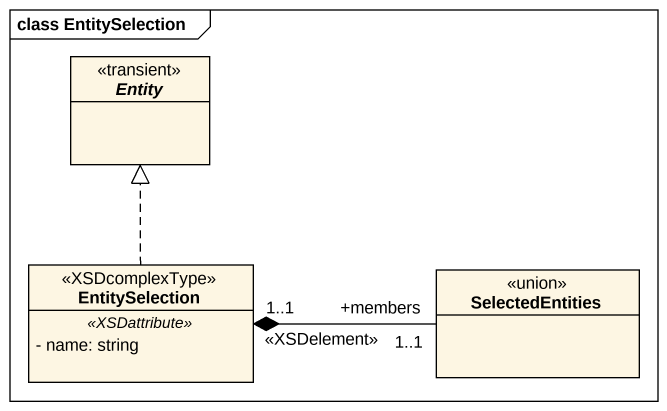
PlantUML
@startuml
mainframe class EntitySelection
hide circle
hide empty members
skinparam classAttributeIconSize 0
interface "Entity" as Entity_ <<transient>>
class EntitySelection <<XSDcomplexType>> {
  .. <<XSDattribute>> ..
  - name: string
}
class SelectedEntities <<union>>
EntitySelection .up.|> Entity_
EntitySelection "1..1" *-right- "+members\n1..1" SelectedEntities : <<XSDelement>>
@enduml
